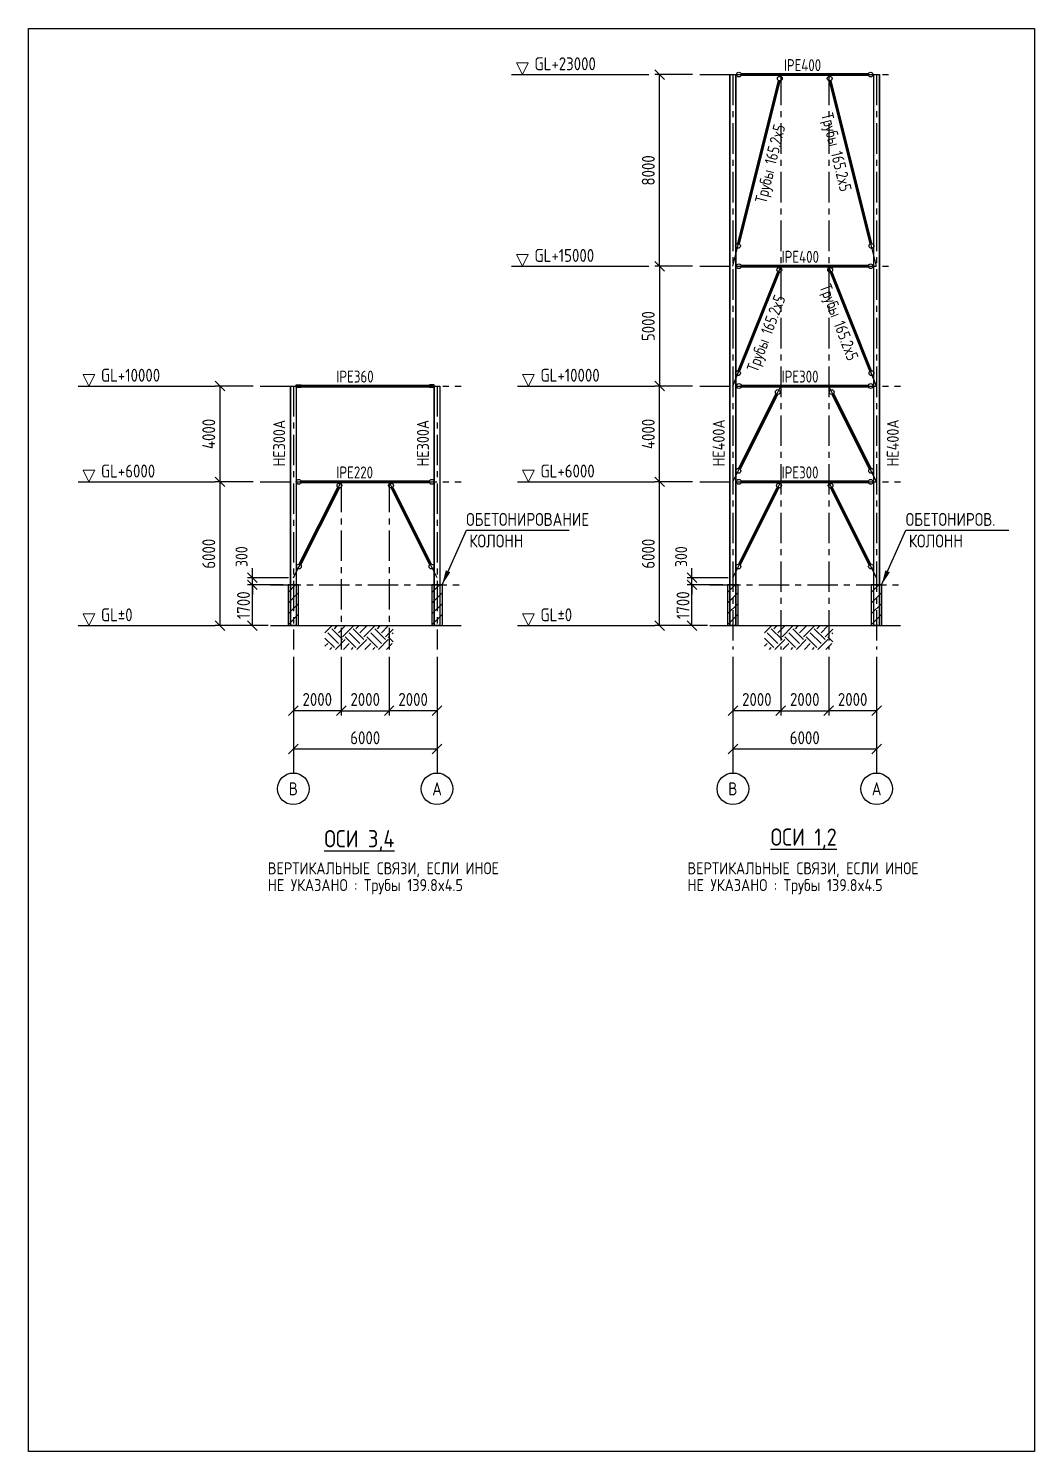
# Model space of a CAD drawing. Header units: millimetres. Extents: x 2309978 to 2584027, y 1315575 to 1485433.
# Drawn here: x 2542027 to 2584027, y 1364863 to 1424263 of the extents above; entities that cross this region are included whole.
import ezdxf
from ezdxf.enums import TextEntityAlignment as Align

# ---------------------------------------------------------------- set-up
doc = ezdxf.new("R2010")
doc.units = ezdxf.units.MM
doc.header["$LTSCALE"] = 40
doc.linetypes.add('CENTER', pattern=[50.8, 31.75, -6.35, 6.35, -6.35])
for name, color, linetype in [('Brace', 30, 'Continuous'), ('center line', 1, 'CENTER'), ('column', 6, 'Continuous'), ('DIM', 2, 'Continuous'), ('dimension', 3, 'Continuous'), ('ENCASEMENT', 8, 'Continuous'), ('Girder', 4, 'Continuous'), ('HATCH', 8, 'Continuous'), ('pedestal', 2, 'Continuous'), ('STEEL MEMBER', 7, 'Continuous'), ('SYMBOL', 3, 'Continuous'), ('text', 2, 'Continuous')]:
    doc.layers.add(name, color=color, linetype=linetype)
doc.styles.add('1-200', font='romans.shx', dxfattribs={"width": 0.82, "height": 500})
doc.styles.add('DIM', font='romans.shx', dxfattribs={"width": 0.8})
doc.styles.add('ROMAND', font='romand.shx', dxfattribs={"width": 0.82})
doc.dimstyles.new('D200', dxfattribs={"dimscale": 200, "dimtxt": 2.7, "dimasz": 2, "dimexe": 1, "dimexo": 1.5, "dimgap": 1, "dimtad": 1, "dimdec": 0, "dimzin": 0, "dimdsep": 46, "dimtxsty": 'Standard', "dimblk": 'OBLIQUE', "dimcen": 0, "dimclrd": 3, "dimclre": 1, "dimclrt": 2, "dimadec": 0, "dimazin": 0, "dimtfac": 1, "dimtdec": 0, "dimtix": 1, "dimtmove": 2, "dimatfit": 3, "dimfxl": 0.5, "dimtolj": 1, "dimtzin": 0, "dimarcsym": 0})
doc.dimstyles.new('DIM-200', dxfattribs={"dimscale": 200, "dimtxt": 2.5, "dimasz": 2, "dimexe": 1, "dimexo": 1, "dimgap": 1, "dimtad": 1, "dimdec": 0, "dimzin": 0, "dimdsep": 46, "dimtxsty": 'DIM', "dimblk": 'OBLIQUE', "dimcen": 0, "dimclrd": 3, "dimclre": 3, "dimclrt": 2, "dimadec": 0, "dimazin": 0, "dimtfac": 1, "dimtdec": 0, "dimtix": 1, "dimtmove": 2, "dimatfit": 0, "dimfxl": 1, "dimtolj": 1, "dimtzin": 0, "dimarcsym": 0})
pattern_1 = [(270, (1170636.8017, 3876066.5245), (0.79375, -1e-16), []), (360, (1170636.8017, 3876066.5245), (8e-16, 3.175), [])]

# ---------------------------------------------------------------- blocks, each defined once
blk = doc.blocks.new('_OBLIQUE')
at = {"color": 0, "linetype": 'ByBlock'}
blk.add_line((-0.5, -0.5), (0.5, 0.5), dxfattribs=at)
blk = doc.blocks.new('*D59')
at = {"layer": 'Defpoints', "color": 0, "linetype": 'Continuous', "lineweight": 60, "ltscale": 30, "transparency": 16777216}
for p in [(2553085, 1398338), (2559085, 1398338), (2553085, 1394185)]:
    blk.add_point(p, dxfattribs=at)
at = {"layer": 'DIM', "color": 1, "linetype": 'Continuous', "lineweight": -2, "ltscale": 30, "transparency": 16777216}
for p, q in [((2553085, 1398038), (2553085, 1393985)), ((2559085, 1398038), (2559085, 1393985))]:
    blk.add_line(p, q, dxfattribs=at)
at = {"layer": 'DIM', "color": 3, "linetype": 'Continuous', "lineweight": -2, "ltscale": 30, "transparency": 16777216}
blk.add_line((2559085, 1394185), (2553085, 1394185), dxfattribs=at)
at = {"layer": 'DIM', "color": 3, "linetype": 'Continuous', "lineweight": -2, "ltscale": 30, "transparency": 16777216, "xscale": 400, "yscale": 400, "zscale": 400, "rotation": 180}
blk.add_blockref('_OBLIQUE', (2553085, 1394185), dxfattribs=at)
at = {"layer": 'DIM', "color": 3, "linetype": 'Continuous', "lineweight": -2, "ltscale": 30, "transparency": 16777216, "xscale": 400, "yscale": 400, "zscale": 400}
blk.add_blockref('_OBLIQUE', (2559085, 1394185), dxfattribs=at)
at = {"layer": 'DIM', "color": 2, "linetype": 'Continuous', "lineweight": 0, "ltscale": 30, "transparency": 16777216, "insert": (2556085, 1394655), "char_height": 540, "attachment_point": 5, "style": 'DIM'}
blk.add_mtext('\\A1;6000', dxfattribs=at)
blk = doc.blocks.new('*D60')
at = {"layer": 'Defpoints', "color": 0, "linetype": 'Continuous', "lineweight": 60, "ltscale": 30, "transparency": 16777216}
for p in [(2550024, 1405338), (2551704, 1405338), (2552130, 1399338)]:
    blk.add_point(p, dxfattribs=at)
at = {"layer": 'DIM', "color": 1, "linetype": 'Continuous', "lineweight": -2, "ltscale": 30, "transparency": 16777216}
for p, q in [((2551404, 1405338), (2549824, 1405338)), ((2551830, 1399338), (2549824, 1399338))]:
    blk.add_line(p, q, dxfattribs=at)
at = {"layer": 'DIM', "color": 3, "linetype": 'Continuous', "lineweight": -2, "ltscale": 30, "transparency": 16777216}
blk.add_line((2550024, 1399338), (2550024, 1405338), dxfattribs=at)
at = {"layer": 'DIM', "color": 3, "linetype": 'Continuous', "lineweight": -2, "ltscale": 30, "transparency": 16777216, "xscale": 400, "yscale": 400, "zscale": 400}
for p, rotation in [((2550024, 1405338), 90), ((2550024, 1399338), 270)]:
    blk.add_blockref('_OBLIQUE', p, dxfattribs=dict(at, rotation=rotation))
at = {"layer": 'DIM', "color": 2, "linetype": 'Continuous', "lineweight": 0, "ltscale": 30, "transparency": 16777216, "insert": (2549554, 1402338), "char_height": 540, "attachment_point": 5, "rotation": 90, "style": 'DIM'}
blk.add_mtext('\\A1;6000', dxfattribs=at)
blk = doc.blocks.new('*D61')
at = {"layer": 'Defpoints', "color": 0, "linetype": 'Continuous', "lineweight": 60, "ltscale": 30, "transparency": 16777216}
for p in [(2550024, 1409338), (2551704, 1409338), (2551704, 1405338)]:
    blk.add_point(p, dxfattribs=at)
at = {"layer": 'DIM', "color": 1, "linetype": 'Continuous', "lineweight": -2, "ltscale": 30, "transparency": 16777216}
for p, q in [((2551404, 1409338), (2549824, 1409338)), ((2551404, 1405338), (2549824, 1405338))]:
    blk.add_line(p, q, dxfattribs=at)
at = {"layer": 'DIM', "color": 3, "linetype": 'Continuous', "lineweight": -2, "ltscale": 30, "transparency": 16777216}
blk.add_line((2550024, 1405338), (2550024, 1409338), dxfattribs=at)
at = {"layer": 'DIM', "color": 3, "linetype": 'Continuous', "lineweight": -2, "ltscale": 30, "transparency": 16777216, "xscale": 400, "yscale": 400, "zscale": 400}
for p, rotation in [((2550024, 1409338), 90), ((2550024, 1405338), 270)]:
    blk.add_blockref('_OBLIQUE', p, dxfattribs=dict(at, rotation=rotation))
at = {"layer": 'DIM', "color": 2, "linetype": 'Continuous', "lineweight": 0, "ltscale": 30, "transparency": 16777216, "insert": (2549554, 1407338), "char_height": 540, "attachment_point": 5, "rotation": 90, "style": 'DIM'}
blk.add_mtext('\\A1;4000', dxfattribs=at)
blk = doc.blocks.new('*D62')
at = {"layer": 'Defpoints', "color": 0, "linetype": 'Continuous', "lineweight": 60, "ltscale": 30, "transparency": 16777216}
for p in [(2551374, 1401038), (2552330, 1401038), (2552330, 1399338)]:
    blk.add_point(p, dxfattribs=at)
at = {"layer": 'DIM', "color": 1, "linetype": 'Continuous', "lineweight": -2, "ltscale": 30, "transparency": 16777216}
for p, q in [((2552030, 1401038), (2551174, 1401038)), ((2552030, 1399338), (2551174, 1399338))]:
    blk.add_line(p, q, dxfattribs=at)
at = {"layer": 'DIM', "color": 3, "linetype": 'Continuous', "lineweight": -2, "ltscale": 30, "transparency": 16777216}
blk.add_line((2551374, 1399338), (2551374, 1401038), dxfattribs=at)
at = {"layer": 'DIM', "color": 3, "linetype": 'Continuous', "lineweight": -2, "ltscale": 30, "transparency": 16777216, "xscale": 400, "yscale": 400, "zscale": 400}
for p, rotation in [((2551374, 1401038), 90), ((2551374, 1399338), 270)]:
    blk.add_blockref('_OBLIQUE', p, dxfattribs=dict(at, rotation=rotation))
at = {"layer": 'DIM', "color": 2, "linetype": 'Continuous', "lineweight": 0, "ltscale": 30, "transparency": 16777216, "insert": (2551004, 1400188), "char_height": 540, "attachment_point": 5, "rotation": 90, "style": 'DIM'}
blk.add_mtext('\\A1;1700', dxfattribs=at)
blk = doc.blocks.new('*D63')
at = {"layer": 'Defpoints', "color": 0, "linetype": 'Continuous', "lineweight": 60, "ltscale": 30, "transparency": 16777216}
for p in [(2571434, 1398338), (2577434, 1398338), (2571434, 1394185)]:
    blk.add_point(p, dxfattribs=at)
at = {"layer": 'DIM', "color": 1, "linetype": 'Continuous', "lineweight": -2, "ltscale": 30, "transparency": 16777216}
for p, q in [((2571434, 1398038), (2571434, 1393985)), ((2577434, 1398038), (2577434, 1393985))]:
    blk.add_line(p, q, dxfattribs=at)
at = {"layer": 'DIM', "color": 3, "linetype": 'Continuous', "lineweight": -2, "ltscale": 30, "transparency": 16777216}
blk.add_line((2577434, 1394185), (2571434, 1394185), dxfattribs=at)
at = {"layer": 'DIM', "color": 3, "linetype": 'Continuous', "lineweight": -2, "ltscale": 30, "transparency": 16777216, "xscale": 400, "yscale": 400, "zscale": 400, "rotation": 180}
blk.add_blockref('_OBLIQUE', (2571434, 1394185), dxfattribs=at)
at = {"layer": 'DIM', "color": 3, "linetype": 'Continuous', "lineweight": -2, "ltscale": 30, "transparency": 16777216, "xscale": 400, "yscale": 400, "zscale": 400}
blk.add_blockref('_OBLIQUE', (2577434, 1394185), dxfattribs=at)
at = {"layer": 'DIM', "color": 2, "linetype": 'Continuous', "lineweight": 0, "ltscale": 30, "transparency": 16777216, "insert": (2574434, 1394655), "char_height": 540, "attachment_point": 5, "style": 'DIM'}
blk.add_mtext('\\A1;6000', dxfattribs=at)
blk = doc.blocks.new('*D64')
at = {"layer": 'Defpoints', "color": 0, "linetype": 'Continuous', "lineweight": 60, "ltscale": 30, "transparency": 16777216}
for p in [(2568373, 1405338), (2570053, 1405338), (2570479, 1399338)]:
    blk.add_point(p, dxfattribs=at)
at = {"layer": 'DIM', "color": 1, "linetype": 'Continuous', "lineweight": -2, "ltscale": 30, "transparency": 16777216}
for p, q in [((2569753, 1405338), (2568173, 1405338)), ((2570179, 1399338), (2568173, 1399338))]:
    blk.add_line(p, q, dxfattribs=at)
at = {"layer": 'DIM', "color": 3, "linetype": 'Continuous', "lineweight": -2, "ltscale": 30, "transparency": 16777216}
blk.add_line((2568373, 1399338), (2568373, 1405338), dxfattribs=at)
at = {"layer": 'DIM', "color": 3, "linetype": 'Continuous', "lineweight": -2, "ltscale": 30, "transparency": 16777216, "xscale": 400, "yscale": 400, "zscale": 400}
for p, rotation in [((2568373, 1405338), 90), ((2568373, 1399338), 270)]:
    blk.add_blockref('_OBLIQUE', p, dxfattribs=dict(at, rotation=rotation))
at = {"layer": 'DIM', "color": 2, "linetype": 'Continuous', "lineweight": 0, "ltscale": 30, "transparency": 16777216, "insert": (2567903, 1402338), "char_height": 540, "attachment_point": 5, "rotation": 90, "style": 'DIM'}
blk.add_mtext('\\A1;6000', dxfattribs=at)
blk = doc.blocks.new('*D65')
at = {"layer": 'Defpoints', "color": 0, "linetype": 'Continuous', "lineweight": 60, "ltscale": 30, "transparency": 16777216}
for p in [(2568373, 1409338), (2570053, 1409338), (2570053, 1405338)]:
    blk.add_point(p, dxfattribs=at)
at = {"layer": 'DIM', "color": 1, "linetype": 'Continuous', "lineweight": -2, "ltscale": 30, "transparency": 16777216}
for p, q in [((2569753, 1409338), (2568173, 1409338)), ((2569753, 1405338), (2568173, 1405338))]:
    blk.add_line(p, q, dxfattribs=at)
at = {"layer": 'DIM', "color": 3, "linetype": 'Continuous', "lineweight": -2, "ltscale": 30, "transparency": 16777216}
blk.add_line((2568373, 1405338), (2568373, 1409338), dxfattribs=at)
at = {"layer": 'DIM', "color": 3, "linetype": 'Continuous', "lineweight": -2, "ltscale": 30, "transparency": 16777216, "xscale": 400, "yscale": 400, "zscale": 400}
for p, rotation in [((2568373, 1409338), 90), ((2568373, 1405338), 270)]:
    blk.add_blockref('_OBLIQUE', p, dxfattribs=dict(at, rotation=rotation))
at = {"layer": 'DIM', "color": 2, "linetype": 'Continuous', "lineweight": 0, "ltscale": 30, "transparency": 16777216, "insert": (2567903, 1407338), "char_height": 540, "attachment_point": 5, "rotation": 90, "style": 'DIM'}
blk.add_mtext('\\A1;4000', dxfattribs=at)
blk = doc.blocks.new('*D66')
at = {"layer": 'Defpoints', "color": 0, "linetype": 'Continuous', "lineweight": 60, "ltscale": 30, "transparency": 16777216}
for p in [(2569723, 1401038), (2570679, 1401038), (2570679, 1399338)]:
    blk.add_point(p, dxfattribs=at)
at = {"layer": 'DIM', "color": 1, "linetype": 'Continuous', "lineweight": -2, "ltscale": 30, "transparency": 16777216}
for p, q in [((2570379, 1401038), (2569523, 1401038)), ((2570379, 1399338), (2569523, 1399338))]:
    blk.add_line(p, q, dxfattribs=at)
at = {"layer": 'DIM', "color": 3, "linetype": 'Continuous', "lineweight": -2, "ltscale": 30, "transparency": 16777216}
blk.add_line((2569723, 1399338), (2569723, 1401038), dxfattribs=at)
at = {"layer": 'DIM', "color": 3, "linetype": 'Continuous', "lineweight": -2, "ltscale": 30, "transparency": 16777216, "xscale": 400, "yscale": 400, "zscale": 400}
for p, rotation in [((2569723, 1401038), 90), ((2569723, 1399338), 270)]:
    blk.add_blockref('_OBLIQUE', p, dxfattribs=dict(at, rotation=rotation))
at = {"layer": 'DIM', "color": 2, "linetype": 'Continuous', "lineweight": 0, "ltscale": 30, "transparency": 16777216, "insert": (2569353, 1400188), "char_height": 540, "attachment_point": 5, "rotation": 90, "style": 'DIM'}
blk.add_mtext('\\A1;1700', dxfattribs=at)
blk = doc.blocks.new('*D69')
at = {"layer": 'Defpoints', "color": 0, "linetype": 'Continuous', "lineweight": 60, "ltscale": 30, "transparency": 16777216}
for p in [(2575434, 1398338), (2577434, 1398338), (2575434, 1395785)]:
    blk.add_point(p, dxfattribs=at)
at = {"layer": 'DIM', "color": 1, "linetype": 'Continuous', "lineweight": -2, "ltscale": 30, "transparency": 16777216}
for p, q in [((2575434, 1398038), (2575434, 1395585)), ((2577434, 1398038), (2577434, 1395585))]:
    blk.add_line(p, q, dxfattribs=at)
at = {"layer": 'DIM', "color": 3, "linetype": 'Continuous', "lineweight": -2, "ltscale": 30, "transparency": 16777216}
blk.add_line((2577434, 1395785), (2575434, 1395785), dxfattribs=at)
at = {"layer": 'DIM', "color": 3, "linetype": 'Continuous', "lineweight": -2, "ltscale": 30, "transparency": 16777216, "xscale": 400, "yscale": 400, "zscale": 400, "rotation": 180}
blk.add_blockref('_OBLIQUE', (2575434, 1395785), dxfattribs=at)
at = {"layer": 'DIM', "color": 3, "linetype": 'Continuous', "lineweight": -2, "ltscale": 30, "transparency": 16777216, "xscale": 400, "yscale": 400, "zscale": 400}
blk.add_blockref('_OBLIQUE', (2577434, 1395785), dxfattribs=at)
at = {"layer": 'DIM', "color": 2, "linetype": 'Continuous', "lineweight": 0, "ltscale": 30, "transparency": 16777216, "insert": (2576434, 1396255), "char_height": 540, "attachment_point": 5, "style": 'DIM'}
blk.add_mtext('\\A1;2000', dxfattribs=at)
blk = doc.blocks.new('*D67')
at = {"layer": 'Defpoints', "color": 0, "linetype": 'Continuous', "lineweight": 60, "ltscale": 30, "transparency": 16777216}
for p in [(2573434, 1398338), (2575434, 1398338), (2575434, 1395785)]:
    blk.add_point(p, dxfattribs=at)
at = {"layer": 'DIM', "color": 1, "linetype": 'Continuous', "lineweight": -2, "ltscale": 30, "transparency": 16777216}
for p, q in [((2573434, 1398038), (2573434, 1395585)), ((2575434, 1398038), (2575434, 1395585))]:
    blk.add_line(p, q, dxfattribs=at)
at = {"layer": 'DIM', "color": 3, "linetype": 'Continuous', "lineweight": -2, "ltscale": 30, "transparency": 16777216}
blk.add_line((2573434, 1395785), (2575434, 1395785), dxfattribs=at)
at = {"layer": 'DIM', "color": 3, "linetype": 'Continuous', "lineweight": -2, "ltscale": 30, "transparency": 16777216, "xscale": 400, "yscale": 400, "zscale": 400, "rotation": 180}
blk.add_blockref('_OBLIQUE', (2573434, 1395785), dxfattribs=at)
at = {"layer": 'DIM', "color": 3, "linetype": 'Continuous', "lineweight": -2, "ltscale": 30, "transparency": 16777216, "xscale": 400, "yscale": 400, "zscale": 400}
blk.add_blockref('_OBLIQUE', (2575434, 1395785), dxfattribs=at)
at = {"layer": 'DIM', "color": 2, "linetype": 'Continuous', "lineweight": 0, "ltscale": 30, "transparency": 16777216, "insert": (2574434, 1396255), "char_height": 540, "attachment_point": 5, "style": 'DIM'}
blk.add_mtext('\\A1;2000', dxfattribs=at)
blk = doc.blocks.new('*D68')
at = {"layer": 'Defpoints', "color": 0, "linetype": 'Continuous', "lineweight": 60, "ltscale": 30, "transparency": 16777216}
for p in [(2571434, 1398338), (2573434, 1398338), (2571434, 1395785)]:
    blk.add_point(p, dxfattribs=at)
at = {"layer": 'DIM', "color": 1, "linetype": 'Continuous', "lineweight": -2, "ltscale": 30, "transparency": 16777216}
for p, q in [((2571434, 1398038), (2571434, 1395585)), ((2573434, 1398038), (2573434, 1395585))]:
    blk.add_line(p, q, dxfattribs=at)
at = {"layer": 'DIM', "color": 3, "linetype": 'Continuous', "lineweight": -2, "ltscale": 30, "transparency": 16777216}
blk.add_line((2573434, 1395785), (2571434, 1395785), dxfattribs=at)
at = {"layer": 'DIM', "color": 3, "linetype": 'Continuous', "lineweight": -2, "ltscale": 30, "transparency": 16777216, "xscale": 400, "yscale": 400, "zscale": 400, "rotation": 180}
blk.add_blockref('_OBLIQUE', (2571434, 1395785), dxfattribs=at)
at = {"layer": 'DIM', "color": 3, "linetype": 'Continuous', "lineweight": -2, "ltscale": 30, "transparency": 16777216, "xscale": 400, "yscale": 400, "zscale": 400}
blk.add_blockref('_OBLIQUE', (2573434, 1395785), dxfattribs=at)
at = {"layer": 'DIM', "color": 2, "linetype": 'Continuous', "lineweight": 0, "ltscale": 30, "transparency": 16777216, "insert": (2572434, 1396255), "char_height": 540, "attachment_point": 5, "style": 'DIM'}
blk.add_mtext('\\A1;2000', dxfattribs=at)
blk = doc.blocks.new('*D70')
at = {"layer": 'Defpoints', "color": 0, "linetype": 'Continuous', "lineweight": 60, "ltscale": 30, "transparency": 16777216}
for p in [(2570053, 1414338), (2568373, 1409338), (2570053, 1409338)]:
    blk.add_point(p, dxfattribs=at)
at = {"layer": 'DIM', "color": 1, "linetype": 'Continuous', "lineweight": -2, "ltscale": 30, "transparency": 16777216}
for p, q in [((2569753, 1414338), (2568173, 1414338)), ((2569753, 1409338), (2568173, 1409338))]:
    blk.add_line(p, q, dxfattribs=at)
at = {"layer": 'DIM', "color": 3, "linetype": 'Continuous', "lineweight": -2, "ltscale": 30, "transparency": 16777216}
blk.add_line((2568373, 1414338), (2568373, 1409338), dxfattribs=at)
at = {"layer": 'DIM', "color": 3, "linetype": 'Continuous', "lineweight": -2, "ltscale": 30, "transparency": 16777216, "xscale": 400, "yscale": 400, "zscale": 400}
for p, rotation in [((2568373, 1414338), 90), ((2568373, 1409338), 270)]:
    blk.add_blockref('_OBLIQUE', p, dxfattribs=dict(at, rotation=rotation))
at = {"layer": 'DIM', "color": 2, "linetype": 'Continuous', "lineweight": 0, "ltscale": 30, "transparency": 16777216, "insert": (2567903, 1411838), "char_height": 540, "attachment_point": 5, "rotation": 90, "style": 'DIM'}
blk.add_mtext('\\A1;5000', dxfattribs=at)
blk = doc.blocks.new('*D71')
at = {"layer": 'Defpoints', "color": 0, "linetype": 'Continuous', "lineweight": 60, "ltscale": 30, "transparency": 16777216}
for p in [(2568373, 1422338), (2570053, 1422338), (2570053, 1414338)]:
    blk.add_point(p, dxfattribs=at)
at = {"layer": 'DIM', "color": 1, "linetype": 'Continuous', "lineweight": -2, "ltscale": 30, "transparency": 16777216}
for p, q in [((2569753, 1422338), (2568173, 1422338)), ((2569753, 1414338), (2568173, 1414338))]:
    blk.add_line(p, q, dxfattribs=at)
at = {"layer": 'DIM', "color": 3, "linetype": 'Continuous', "lineweight": -2, "ltscale": 30, "transparency": 16777216}
blk.add_line((2568373, 1414338), (2568373, 1422338), dxfattribs=at)
at = {"layer": 'DIM', "color": 3, "linetype": 'Continuous', "lineweight": -2, "ltscale": 30, "transparency": 16777216, "xscale": 400, "yscale": 400, "zscale": 400}
for p, rotation in [((2568373, 1422338), 90), ((2568373, 1414338), 270)]:
    blk.add_blockref('_OBLIQUE', p, dxfattribs=dict(at, rotation=rotation))
at = {"layer": 'DIM', "color": 2, "linetype": 'Continuous', "lineweight": 0, "ltscale": 30, "transparency": 16777216, "insert": (2567903, 1418338), "char_height": 540, "attachment_point": 5, "rotation": 90, "style": 'DIM'}
blk.add_mtext('\\A1;8000', dxfattribs=at)
blk = doc.blocks.new('*D72')
at = {"layer": 'Defpoints', "color": 0, "linetype": 'ByBlock', "lineweight": 60, "transparency": 16777216}
for p in [(2569723, 1401338), (2571434, 1401338), (2571212, 1401038)]:
    blk.add_point(p, dxfattribs=at)
at = {"layer": 'dimension', "color": 3, "linetype": 'ByBlock', "lineweight": -2, "transparency": 16777216}
for p, q in [((2571234, 1401338), (2569523, 1401338)), ((2569723, 1401338), (2569723, 1401738)), ((2569723, 1401038), (2569723, 1401338)), ((2571012, 1401038), (2569523, 1401038)), ((2569723, 1401038), (2569723, 1400638))]:
    blk.add_line(p, q, dxfattribs=at)
at = {"layer": 'dimension', "color": 3, "linetype": 'ByBlock', "lineweight": -2, "transparency": 16777216, "xscale": 400, "yscale": 400, "zscale": 400}
for p, rotation in [((2569723, 1401338), 270), ((2569723, 1401038), 90)]:
    blk.add_blockref('_OBLIQUE', p, dxfattribs=dict(at, rotation=rotation))
at = {"layer": 'dimension', "color": 2, "linetype": 'ByBlock', "transparency": 16777216, "insert": (2569273, 1402217), "char_height": 500, "attachment_point": 5, "rotation": 90, "style": 'DIM'}
blk.add_mtext('\\A1;300', dxfattribs=at)
blk = doc.blocks.new('*D73')
at = {"layer": 'Defpoints', "color": 0, "linetype": 'ByBlock', "lineweight": 60, "transparency": 16777216}
for p in [(2551374, 1401338), (2553085, 1401338), (2552863, 1401038)]:
    blk.add_point(p, dxfattribs=at)
at = {"layer": 'dimension', "color": 3, "linetype": 'ByBlock', "lineweight": -2, "transparency": 16777216}
for p, q in [((2552885, 1401338), (2551174, 1401338)), ((2551374, 1401338), (2551374, 1401738)), ((2551374, 1401038), (2551374, 1401338)), ((2552663, 1401038), (2551174, 1401038)), ((2551374, 1401038), (2551374, 1400638))]:
    blk.add_line(p, q, dxfattribs=at)
at = {"layer": 'dimension', "color": 3, "linetype": 'ByBlock', "lineweight": -2, "transparency": 16777216, "xscale": 400, "yscale": 400, "zscale": 400}
for p, rotation in [((2551374, 1401338), 270), ((2551374, 1401038), 90)]:
    blk.add_blockref('_OBLIQUE', p, dxfattribs=dict(at, rotation=rotation))
at = {"layer": 'dimension', "color": 2, "linetype": 'ByBlock', "transparency": 16777216, "insert": (2550924, 1402217), "char_height": 500, "attachment_point": 5, "rotation": 90, "style": 'DIM'}
blk.add_mtext('\\A1;300', dxfattribs=at)
blk = doc.blocks.new('*D74')
at = {"layer": 'Defpoints', "color": 0, "linetype": 'Continuous', "lineweight": 60, "ltscale": 30, "transparency": 16777216}
for p in [(2557085, 1398338), (2559085, 1398338), (2557085, 1395785)]:
    blk.add_point(p, dxfattribs=at)
at = {"layer": 'DIM', "color": 1, "linetype": 'Continuous', "lineweight": -2, "ltscale": 30, "transparency": 16777216}
for p, q in [((2557085, 1398038), (2557085, 1395585)), ((2559085, 1398038), (2559085, 1395585))]:
    blk.add_line(p, q, dxfattribs=at)
at = {"layer": 'DIM', "color": 3, "linetype": 'Continuous', "lineweight": -2, "ltscale": 30, "transparency": 16777216}
blk.add_line((2559085, 1395785), (2557085, 1395785), dxfattribs=at)
at = {"layer": 'DIM', "color": 3, "linetype": 'Continuous', "lineweight": -2, "ltscale": 30, "transparency": 16777216, "xscale": 400, "yscale": 400, "zscale": 400, "rotation": 180}
blk.add_blockref('_OBLIQUE', (2557085, 1395785), dxfattribs=at)
at = {"layer": 'DIM', "color": 3, "linetype": 'Continuous', "lineweight": -2, "ltscale": 30, "transparency": 16777216, "xscale": 400, "yscale": 400, "zscale": 400}
blk.add_blockref('_OBLIQUE', (2559085, 1395785), dxfattribs=at)
at = {"layer": 'DIM', "color": 2, "linetype": 'Continuous', "lineweight": 0, "ltscale": 30, "transparency": 16777216, "insert": (2558085, 1396255), "char_height": 540, "attachment_point": 5, "style": 'DIM'}
blk.add_mtext('\\A1;2000', dxfattribs=at)
blk = doc.blocks.new('*D75')
at = {"layer": 'Defpoints', "color": 0, "linetype": 'Continuous', "lineweight": 60, "ltscale": 30, "transparency": 16777216}
for p in [(2555085, 1398338), (2557085, 1398338), (2557085, 1395785)]:
    blk.add_point(p, dxfattribs=at)
at = {"layer": 'DIM', "color": 1, "linetype": 'Continuous', "lineweight": -2, "ltscale": 30, "transparency": 16777216}
for p, q in [((2555085, 1398038), (2555085, 1395585)), ((2557085, 1398038), (2557085, 1395585))]:
    blk.add_line(p, q, dxfattribs=at)
at = {"layer": 'DIM', "color": 3, "linetype": 'Continuous', "lineweight": -2, "ltscale": 30, "transparency": 16777216}
blk.add_line((2555085, 1395785), (2557085, 1395785), dxfattribs=at)
at = {"layer": 'DIM', "color": 3, "linetype": 'Continuous', "lineweight": -2, "ltscale": 30, "transparency": 16777216, "xscale": 400, "yscale": 400, "zscale": 400, "rotation": 180}
blk.add_blockref('_OBLIQUE', (2555085, 1395785), dxfattribs=at)
at = {"layer": 'DIM', "color": 3, "linetype": 'Continuous', "lineweight": -2, "ltscale": 30, "transparency": 16777216, "xscale": 400, "yscale": 400, "zscale": 400}
blk.add_blockref('_OBLIQUE', (2557085, 1395785), dxfattribs=at)
at = {"layer": 'DIM', "color": 2, "linetype": 'Continuous', "lineweight": 0, "ltscale": 30, "transparency": 16777216, "insert": (2556085, 1396255), "char_height": 540, "attachment_point": 5, "style": 'DIM'}
blk.add_mtext('\\A1;2000', dxfattribs=at)
blk = doc.blocks.new('*D76')
at = {"layer": 'Defpoints', "color": 0, "linetype": 'Continuous', "lineweight": 60, "ltscale": 30, "transparency": 16777216}
for p in [(2553085, 1398338), (2555085, 1398338), (2553085, 1395785)]:
    blk.add_point(p, dxfattribs=at)
at = {"layer": 'DIM', "color": 1, "linetype": 'Continuous', "lineweight": -2, "ltscale": 30, "transparency": 16777216}
for p, q in [((2553085, 1398038), (2553085, 1395585)), ((2555085, 1398038), (2555085, 1395585))]:
    blk.add_line(p, q, dxfattribs=at)
at = {"layer": 'DIM', "color": 3, "linetype": 'Continuous', "lineweight": -2, "ltscale": 30, "transparency": 16777216}
blk.add_line((2555085, 1395785), (2553085, 1395785), dxfattribs=at)
at = {"layer": 'DIM', "color": 3, "linetype": 'Continuous', "lineweight": -2, "ltscale": 30, "transparency": 16777216, "xscale": 400, "yscale": 400, "zscale": 400, "rotation": 180}
blk.add_blockref('_OBLIQUE', (2553085, 1395785), dxfattribs=at)
at = {"layer": 'DIM', "color": 3, "linetype": 'Continuous', "lineweight": -2, "ltscale": 30, "transparency": 16777216, "xscale": 400, "yscale": 400, "zscale": 400}
blk.add_blockref('_OBLIQUE', (2555085, 1395785), dxfattribs=at)
at = {"layer": 'DIM', "color": 2, "linetype": 'Continuous', "lineweight": 0, "ltscale": 30, "transparency": 16777216, "insert": (2554085, 1396255), "char_height": 540, "attachment_point": 5, "style": 'DIM'}
blk.add_mtext('\\A1;2000', dxfattribs=at)

msp = doc.modelspace()

# ---------------------------------------------------------------- hatches: boundary and pattern name
at = {"layer": 'Girder', "linetype": 'ByBlock'}
h = msp.add_hatch(dxfattribs=at)
h.set_pattern_fill('GRATE', color=2, angle=-90)
h.set_pattern_definition(pattern_1)
h.paths.add_polyline_path([(2553207.2, 1409388), (2553207.2, 1409288), (2553407.2, 1409288), (2553407.2, 1409388)])
h = msp.add_hatch(dxfattribs=at)
h.set_pattern_fill('GRATE', color=2, angle=-90)
h.set_pattern_definition(pattern_1)
h.paths.add_polyline_path([(2558763.2, 1409388), (2558763.2, 1409288), (2558963.2, 1409288), (2558963.2, 1409388)])
at = {"layer": 'HATCH', "linetype": 'ByBlock'}
h = msp.add_hatch(dxfattribs=at)
h.set_pattern_fill('ANSI31', color=256, scale=100, style=0)
h.set_pattern_definition([(45, (22016.64, -147236.97), (-224.506403, 224.506403), [])])
h.paths.add_polyline_path([(2552863.2, 1399338), (2553307.2, 1399338), (2553307.2, 1401038), (2552863.2, 1401038)])
h = msp.add_hatch(dxfattribs=at)
h.set_pattern_fill('ANSI31', color=256, scale=100, style=0)
h.set_pattern_definition([(45, (28016.64, -147236.97), (-224.506403, 224.506403), [])])
h.paths.add_polyline_path([(2558863.2, 1399338), (2559307.2, 1399338), (2559307.2, 1401038), (2558863.2, 1401038)])
h = msp.add_hatch(dxfattribs=at)
h.set_pattern_fill('ANSI31', color=256, scale=100, style=0)
h.set_pattern_definition([(45, (40365.64, -147236.97), (-224.506403, 224.506403), [])])
h.paths.add_polyline_path([(2571212.2, 1399338), (2571656.2, 1399338), (2571656.2, 1401038), (2571212.2, 1401038)])
h = msp.add_hatch(dxfattribs=at)
h.set_pattern_fill('ANSI31', color=256, scale=100, style=0)
h.set_pattern_definition([(45, (46365.64, -147236.97), (-224.506403, 224.506403), [])])
h.paths.add_polyline_path([(2577212.2, 1399338), (2577656.2, 1399338), (2577656.2, 1401038), (2577212.2, 1401038)])
h = msp.add_hatch(dxfattribs=at)
h.set_pattern_fill('EARTH', color=256, scale=100, angle=45, style=0)
h.set_pattern_definition([(45, (1018614.2, -118793.8), (6e-14, 898.02561), [635, -635]), (45, (1018445.8, -118625.4), (6e-14, 898.02561), [635, -635]), (45, (1018277.43, -118457), (6e-14, 898.02561), [635, -635]), (135, (1018277.43, -118344.77), (-898.02561, 6e-14), [635, -635]), (135, (1018445.8, -118176.4), (-898.02561, 6e-14), [635, -635]), (135, (1018614.2, -118008), (-898.02561, 6e-14), [635, -635])])
h.paths.add_polyline_path([(2555614.2, 1399310.5), (2554405.6, 1399310.5), (2554405.6, 1398347.1), (2555614.2, 1398347.1)])
h.paths.add_polyline_path([(2557251.4, 1399310.5), (2555614.2, 1399310.5), (2555614.2, 1398347.1), (2557251.4, 1398347.1)])
h = msp.add_hatch(dxfattribs=at)
h.set_pattern_fill('EARTH', color=256, scale=100, angle=45, style=0)
h.set_pattern_definition([(45, (1036963.2, -118793.8), (6e-14, 898.02561), [635, -635]), (45, (1036794.8, -118625.4), (6e-14, 898.02561), [635, -635]), (45, (1036626.44, -118457), (6e-14, 898.02561), [635, -635]), (135, (1036626.44, -118344.77), (-898.02561, 6e-14), [635, -635]), (135, (1036794.8, -118176.4), (-898.02561, 6e-14), [635, -635]), (135, (1036963.2, -118008), (-898.02561, 6e-14), [635, -635])])
h.paths.add_polyline_path([(2573963.2, 1399310.5), (2572754.6, 1399310.5), (2572754.6, 1398347.1), (2573963.2, 1398347.1)])
h.paths.add_polyline_path([(2575600.4, 1399310.5), (2573963.2, 1399310.5), (2573963.2, 1398347.1), (2575600.4, 1398347.1)])

# ---------------------------------------------------------------- linework, layer by layer
at = {"layer": 'Brace', "linetype": 'ByBlock', "lineweight": 60}
for p, q in [((2571670.5, 1415283.3), (2573368.3, 1422074.2)), ((2577197.9, 1415283.3), (2575500.2, 1422074.2)), ((2571685.6, 1409966.4), (2573334.7, 1414089.3)), ((2577182.9, 1409966.4), (2575533.7, 1414089.3)), ((2571709.5, 1405888.6), (2573263.9, 1408997.4)), ((2577158.9, 1405888.6), (2575604.5, 1408997.4)), ((2553362, 1401891.6), (2554963.3, 1405094.1)), ((2558808.4, 1401891.6), (2557207.2, 1405094.1)), ((2571711, 1401891.6), (2573312.3, 1405094.1)), ((2577157.4, 1401891.6), (2575556.2, 1405094.1))]:
    msp.add_line(p, q, dxfattribs=at)
at = {"layer": 'center line', "color": 1}
for p, q in [((2570053.4, 1422338), (2578023.7, 1422338)), ((2571434.2, 1422338), (2571434.2, 1398338)), ((2571434.2, 1414338), (2573434.2, 1422338)), ((2573434.2, 1422338), (2573434.2, 1398338)), ((2575434.2, 1422338), (2575434.2, 1398338)), ((2577434.2, 1414338), (2575434.2, 1422338)), ((2577434.2, 1422338), (2577434.2, 1398338)), ((2570053.4, 1414338), (2578023.7, 1414338)), ((2571434.2, 1409338), (2573434.2, 1414338)), ((2577434.2, 1409338), (2575434.2, 1414338)), ((2551704.4, 1409338), (2560085.2, 1409338)), ((2553085.2, 1409338), (2553085.2, 1398338)), ((2559085.2, 1409338), (2559085.2, 1398338)), ((2570053.4, 1409338), (2578434.2, 1409338)), ((2571434.2, 1405338), (2573434.2, 1409338)), ((2577434.2, 1405338), (2575434.2, 1409338)), ((2551704.4, 1405338), (2560085.2, 1405338)), ((2553085.2, 1401338), (2555085.2, 1405338)), ((2555085.2, 1405338), (2555085.2, 1398338)), ((2557085.2, 1405338), (2557085.2, 1398338)), ((2559085.2, 1401338), (2557085.2, 1405338)), ((2570053.4, 1405338), (2578434.2, 1405338)), ((2571434.2, 1401338), (2573434.2, 1405338)), ((2577434.2, 1401338), (2575434.2, 1405338)), ((2552129.6, 1401038), (2560085.2, 1401038)), ((2570478.6, 1401038), (2578434.2, 1401038))]:
    msp.add_line(p, q, dxfattribs=at)
at = {"layer": 'column', "linetype": 'ByBlock'}
for points in [[(2571312.2, 1422338), (2571556.2, 1422338), (2571556.2, 1399338), (2571312.2, 1399338), (2571312.2, 1422338)], [(2577312.2, 1422338), (2577556.2, 1422338), (2577556.2, 1399338), (2577312.2, 1399338), (2577312.2, 1422338)], [(2552963.2, 1409338), (2553207.2, 1409338), (2553207.2, 1399338), (2552963.2, 1399338), (2552963.2, 1409338)], [(2558963.2, 1409338), (2559207.2, 1409338), (2559207.2, 1399338), (2558963.2, 1399338), (2558963.2, 1409338)]]:
    msp.add_lwpolyline(points, dxfattribs=at)
for points in [[(2571323.2, 1422338), (2571545.2, 1422338), (2571545.2, 1399338), (2571323.2, 1399338)], [(2577323.2, 1422338), (2577545.2, 1422338), (2577545.2, 1399338), (2577323.2, 1399338)], [(2552974.2, 1409338), (2553196.2, 1409338), (2553196.2, 1399338), (2552974.2, 1399338)], [(2558974.2, 1409338), (2559196.2, 1409338), (2559196.2, 1399338), (2558974.2, 1399338)]]:
    msp.add_lwpolyline(points, close=True, dxfattribs=at)
at = {"layer": 'Defpoints', "linetype": 'ByBlock'}
msp.add_lwpolyline([(2542027.1, 1424262.9), (2584027.1, 1424262.9), (2584027.1, 1364862.9), (2542027.1, 1364862.9)], close=True, dxfattribs=at)
at = {"layer": 'dimension'}
for p, q in [((2553085.2, 1393985), (2553085.2, 1393185)), ((2559085.2, 1393985), (2559085.2, 1393185)), ((2571434.2, 1393985), (2571434.2, 1393185)), ((2577434.2, 1393985), (2577434.2, 1393185))]:
    msp.add_line(p, q, dxfattribs=at)
at = {"layer": 'dimension', "linetype": 'ByBlock'}
for points in [[(2562197.1, 1422338), (2567922.9, 1422338)], [(2562197.1, 1414338), (2567922.9, 1414338)], [(2544098.1, 1409338), (2549823.8, 1409338)], [(2562447.1, 1409338), (2568172.8, 1409338)], [(2544098.1, 1405338), (2549823.8, 1405338)], [(2562447.1, 1405338), (2568172.8, 1405338)], [(2544098.1, 1399338), (2549823.8, 1399338)], [(2562447.1, 1399338), (2568172.8, 1399338)]]:
    msp.add_lwpolyline(points, dxfattribs=at)
at = {"layer": 'ENCASEMENT', "linetype": 'ByBlock'}
for points in [[(2552863.2, 1399338), (2553307.2, 1399338), (2553307.2, 1401038), (2552863.2, 1401038)], [(2558863.2, 1399338), (2559307.2, 1399338), (2559307.2, 1401038), (2558863.2, 1401038)], [(2571212.2, 1399338), (2571656.2, 1399338), (2571656.2, 1401038), (2571212.2, 1401038)], [(2577212.2, 1399338), (2577656.2, 1399338), (2577656.2, 1401038), (2577212.2, 1401038)]]:
    msp.add_lwpolyline(points, close=True, dxfattribs=at)
at = {"layer": 'Girder', "linetype": 'ByBlock', "lineweight": 60}
for p, q in [((2571784.2, 1422338), (2577084.2, 1422338)), ((2571784.2, 1414338), (2577084.2, 1414338)), ((2553407.2, 1409338), (2558763.2, 1409338)), ((2571784.2, 1409338), (2577084.2, 1409338)), ((2553407.2, 1405338), (2558763.2, 1405338)), ((2571784.2, 1405338), (2577084.2, 1405338))]:
    msp.add_line(p, q, dxfattribs=at)
at = {"layer": 'Girder', "color": 2, "linetype": 'ByBlock'}
for points in [[(2553407.2, 1409388), (2553407.2, 1409288), (2553207.2, 1409288), (2553207.2, 1409388)], [(2558763.2, 1409388), (2558763.2, 1409288), (2558963.2, 1409288), (2558963.2, 1409388)]]:
    msp.add_lwpolyline(points, close=True, dxfattribs=at)
for centre in [(2571684.2, 1422338), (2573392.5, 1422171.2), (2575475.9, 1422171.2), (2577184.2, 1422338), (2571646.3, 1415186.2), (2577222.2, 1415186.2), (2571684.2, 1414338), (2577184.2, 1414338), (2573371.9, 1414182.1), (2575496.6, 1414182.1), (2571648.4, 1409873.5), (2577220, 1409873.5), (2571684.2, 1409338), (2573308.6, 1409086.9), (2575559.8, 1409086.9), (2577184.2, 1409338), (2553307.2, 1405338), (2558863.2, 1405338), (2571664.8, 1405799.2), (2571684.2, 1405338), (2577184.2, 1405338), (2577203.6, 1405799.2), (2555008, 1405183.5), (2557162.5, 1405183.5), (2573357, 1405183.5), (2575511.5, 1405183.5), (2553317.3, 1401802.2), (2558853.1, 1401802.2), (2571666.3, 1401802.2), (2577202.1, 1401802.2)]:
    msp.add_circle(centre, 100, dxfattribs=at)
at = {"layer": 'pedestal', "linetype": 'ByBlock', "ltscale": 100}
for p, q in [((2552129.6, 1399338), (2560085.2, 1399338)), ((2570478.6, 1399338), (2578434.2, 1399338))]:
    msp.add_line(p, q, dxfattribs=at)
at = {"layer": 'SYMBOL', "ltscale": 100}
for centre in [(2553085.2, 1392525), (2559085.2, 1392525), (2571434.2, 1392525), (2577434.2, 1392525)]:
    msp.add_circle(centre, 660, dxfattribs=at)
at = {"layer": 'text', "linetype": 'Continuous', "lineweight": 13, "ltscale": 30}
for points in [[(2562647.1, 1422338), (2562403.6, 1422825), (2562890.6, 1422825)], [(2562647.1, 1414338), (2562403.6, 1414825), (2562890.6, 1414825)], [(2544548.1, 1409338), (2544304.6, 1409825), (2544791.6, 1409825)], [(2562897.1, 1409338), (2562653.6, 1409825), (2563140.6, 1409825)], [(2544548.1, 1405338), (2544304.6, 1405825), (2544791.6, 1405825)], [(2562897.1, 1405338), (2562653.6, 1405825), (2563140.6, 1405825)], [(2544548.1, 1399338), (2544304.6, 1399825), (2544791.6, 1399825)], [(2562897.1, 1399338), (2562653.6, 1399825), (2563140.6, 1399825)]]:
    msp.add_3dface(points, dxfattribs=at)

# ---------------------------------------------------------------- texts
at = {"layer": 'STEEL MEMBER', "linetype": 'ByBlock', "style": '1-200', "width": 0.75}
for s, p in [('IPE400', (2573561.2, 1422481.3)), ('IPE400', (2573470.4, 1414481.3)), ('IPE360', (2554883, 1409481.3)), ('IPE300', (2573470.4, 1409481.3)), ('IPE220', (2554883, 1405481.3)), ('IPE300', (2573470.4, 1405481.3))]:
    msp.add_text(s, height=500, dxfattribs=at).set_placement(p)
at = {"layer": 'STEEL MEMBER', "linetype": 'ByBlock', "style": '1-200'}
for s, rotation, width, p in [('Трубы 165.2x5', 76.172835, 0.75, (2572832, 1416936.8)), ('Трубы 165.2x5', 283.827165, 0.75, (2575118.8, 1420664.8)), ('Трубы 165.2x5', 69.317283, 0.75, (2572464.4, 1409885)), ('Трубы 165.2x5', 290.682717, 0.75, (2575048, 1413476.8)), ('HE300A', 90, 0.82, (2552743.4, 1405978.3)), ('HE300A', 90, 0.82, (2558745.5, 1405978.3)), ('HE400A', 90, 0.82, (2571092.4, 1405978.3)), ('HE400A', 90, 0.82, (2578361.1, 1405978.3))]:
    msp.add_text(s, height=500, rotation=rotation, dxfattribs=dict(at, width=width)).set_placement(p)
at = {"layer": 'STEEL MEMBER', "style": '1-200', "width": 0.82}
for s, p in [('ВЕРТИКАЛЬНЫЕ СВЯЗИ, ЕСЛИ ИНОЕ', (2552019.7, 1388957)), ('ВЕРТИКАЛЬНЫЕ СВЯЗИ, ЕСЛИ ИНОЕ', (2569539.7, 1388957)), ('НЕ УКАЗАНО : Трубы 139.8x4.5', (2552019.7, 1388257)), ('НЕ УКАЗАНО : Трубы 139.8x4.5', (2569539.7, 1388257))]:
    msp.add_text(s, height=500, dxfattribs=at).set_placement(p)
at = {"layer": 'SYMBOL', "color": 2, "linetype": 'Continuous', "ltscale": 100, "style": 'DIM', "width": 0.8}
for s, p in [('B', (2553085.2, 1392525)), ('A', (2559085.2, 1392525)), ('B', (2571434.2, 1392525)), ('A', (2577434.2, 1392525))]:
    msp.add_text(s, height=540, dxfattribs=at).set_placement(p, align=Align.MIDDLE_CENTER)
at = {"layer": 'text', "ltscale": 100, "style": 'DIM', "width": 0.8}
for s, p in [('GL+23000', (2563152.4, 1422519.2, -2646559.1)), ('GL+15000', (2563152.4, 1414519.2, -2646559.1)), ('GL+10000', (2545053.3, 1409519.2, -2646559.1)), ('GL+10000', (2563402.3, 1409519.2, -2646559.1)), ('GL+6000', (2545053.3, 1405519.2, -2646559.1)), ('GL+6000', (2563402.3, 1405519.2, -2646559.1)), ('GL%%P0', (2545053.3, 1399519.2, -2646559.1)), ('GL%%P0', (2563402.3, 1399519.2, -2646559.1))]:
    msp.add_text(s, height=540, dxfattribs=at).set_placement(p)
for s, p in [('ОБЕТОНИРОВАНИЕ', (2560300, 1403500)), ('ОБЕТОНИРОВ.', (2578649, 1403500)), ('КОЛОНН', (2560430, 1402600)), ('КОЛОНН', (2578779, 1402600))]:
    msp.add_text(s, height=540, rotation=360, dxfattribs=at).set_placement(p)
at = {"layer": 'text', "color": 2, "ltscale": 30, "style": 'ROMAND', "width": 0.82}
for s, p in [('%%UОСИ 3,4', (2554378.6, 1390082.5)), ('%%UОСИ 1,2', (2573009.9, 1390149.7))]:
    msp.add_text(s, height=720, dxfattribs=at).set_placement(p)

# ---------------------------------------------------------------- dimensions: what is measured, and where the dimension line sits
at = {"layer": 'DIM', "color": 1, "linetype": 'Continuous', "lineweight": 0, "ltscale": 30}
for base, p1, p2, angle, picture, middle in [((2568372.8, 1422338), (2570053.4, 1414338), (2570053.4, 1422338), 90, '*D71', (2567902.8, 1418338)), ((2568372.8, 1409338), (2570053.4, 1414338), (2570053.4, 1409338), 270, '*D70', (2567902.8, 1411838)), ((2550023.8, 1409338), (2551704.4, 1405338), (2551704.4, 1409338), 90, '*D61', (2549553.8, 1407338)), ((2568372.8, 1409338), (2570053.4, 1405338), (2570053.4, 1409338), 90, '*D65', (2567902.8, 1407338)), ((2550023.8, 1405338), (2552129.6, 1399338), (2551704.4, 1405338), 90, '*D60', (2549553.8, 1402338)), ((2568372.8, 1405338), (2570478.6, 1399338), (2570053.4, 1405338), 90, '*D64', (2567902.8, 1402338)), ((2553085.2, 1394185), (2559085.2, 1398338), (2553085.2, 1398338), 180, '*D59', (2556085.2, 1394655)), ((2553085.2, 1395785), (2555085.2, 1398338), (2553085.2, 1398338), 180, '*D76', (2554085.2, 1396255)), ((2571434.2, 1394185), (2577434.2, 1398338), (2571434.2, 1398338), 180, '*D63', (2574434.2, 1394655)), ((2571434.2, 1395785), (2573434.2, 1398338), (2571434.2, 1398338), 180, '*D68', (2572434.2, 1396255))]:
    dim = msp.add_linear_dim(base=base, p1=p1, p2=p2, angle=angle, dimstyle='D200', override={"dimtxsty": 'DIM'}, dxfattribs=at)
    dim.commit()
    dim.dimension.update_dxf_attribs({"geometry": picture, "text_midpoint": middle})
for base, p1, p2, picture, middle in [((2551373.9, 1401038), (2552329.6, 1399338), (2552329.6, 1401038), '*D62', (2551004.4, 1400188)), ((2569722.9, 1401038), (2570678.6, 1399338), (2570678.6, 1401038), '*D66', (2569353.4, 1400188))]:
    dim = msp.add_linear_dim(base=base, p1=p1, p2=p2, angle=90, dimstyle='D200', override={"dimtxsty": 'DIM'}, dxfattribs=at)
    dim.commit()
    dim.dimension.update_dxf_attribs({"geometry": picture, "text_midpoint": middle, "dimtype": 160})
for base, p1, p2, picture, middle in [((2557085.2, 1395785), (2555085.2, 1398338), (2557085.2, 1398338), '*D75', (2556085.2, 1396255)), ((2557085.2, 1395785), (2559085.2, 1398338), (2557085.2, 1398338), '*D74', (2558085.2, 1396255)), ((2575434.2, 1395785), (2573434.2, 1398338), (2575434.2, 1398338), '*D67', (2574434.2, 1396255)), ((2575434.2, 1395785), (2577434.2, 1398338), (2575434.2, 1398338), '*D69', (2576434.2, 1396255))]:
    dim = msp.add_linear_dim(base=base, p1=p1, p2=p2, dimstyle='D200', override={"dimtxsty": 'DIM'}, dxfattribs=at)
    dim.commit()
    dim.dimension.update_dxf_attribs({"geometry": picture, "text_midpoint": middle})
at = {"layer": 'dimension', "linetype": 'ByBlock'}
for base, p1, p2, picture, middle in [((2551373.9, 1401338), (2552863.2, 1401038), (2553085.2, 1401338), '*D73', (2550923.9, 1402216.6)), ((2569722.9, 1401338), (2571212.2, 1401038), (2571434.2, 1401338), '*D72', (2569272.9, 1402216.6))]:
    dim = msp.add_linear_dim(base=base, p1=p1, p2=p2, angle=90, dimstyle='DIM-200', dxfattribs=at)
    dim.commit()
    dim.dimension.update_dxf_attribs({"geometry": picture, "text_midpoint": middle, "dimtype": 160})

# ---------------------------------------------------------------- leaders
at = {"layer": 'DIM', "color": 1, "linetype": 'Continuous', "lineweight": 0, "ltscale": 30}
for points in [[(2559291.8, 1401038), (2560309.6, 1403326.4), (2564601.4, 1403326.4)], [(2577640.8, 1401038), (2578658.6, 1403326.4), (2582950.4, 1403326.4)]]:
    msp.add_leader(points, dimstyle='D200', override={"dimasz": 3.1}, dxfattribs=at)

doc.saveas('drawing.dxf')
